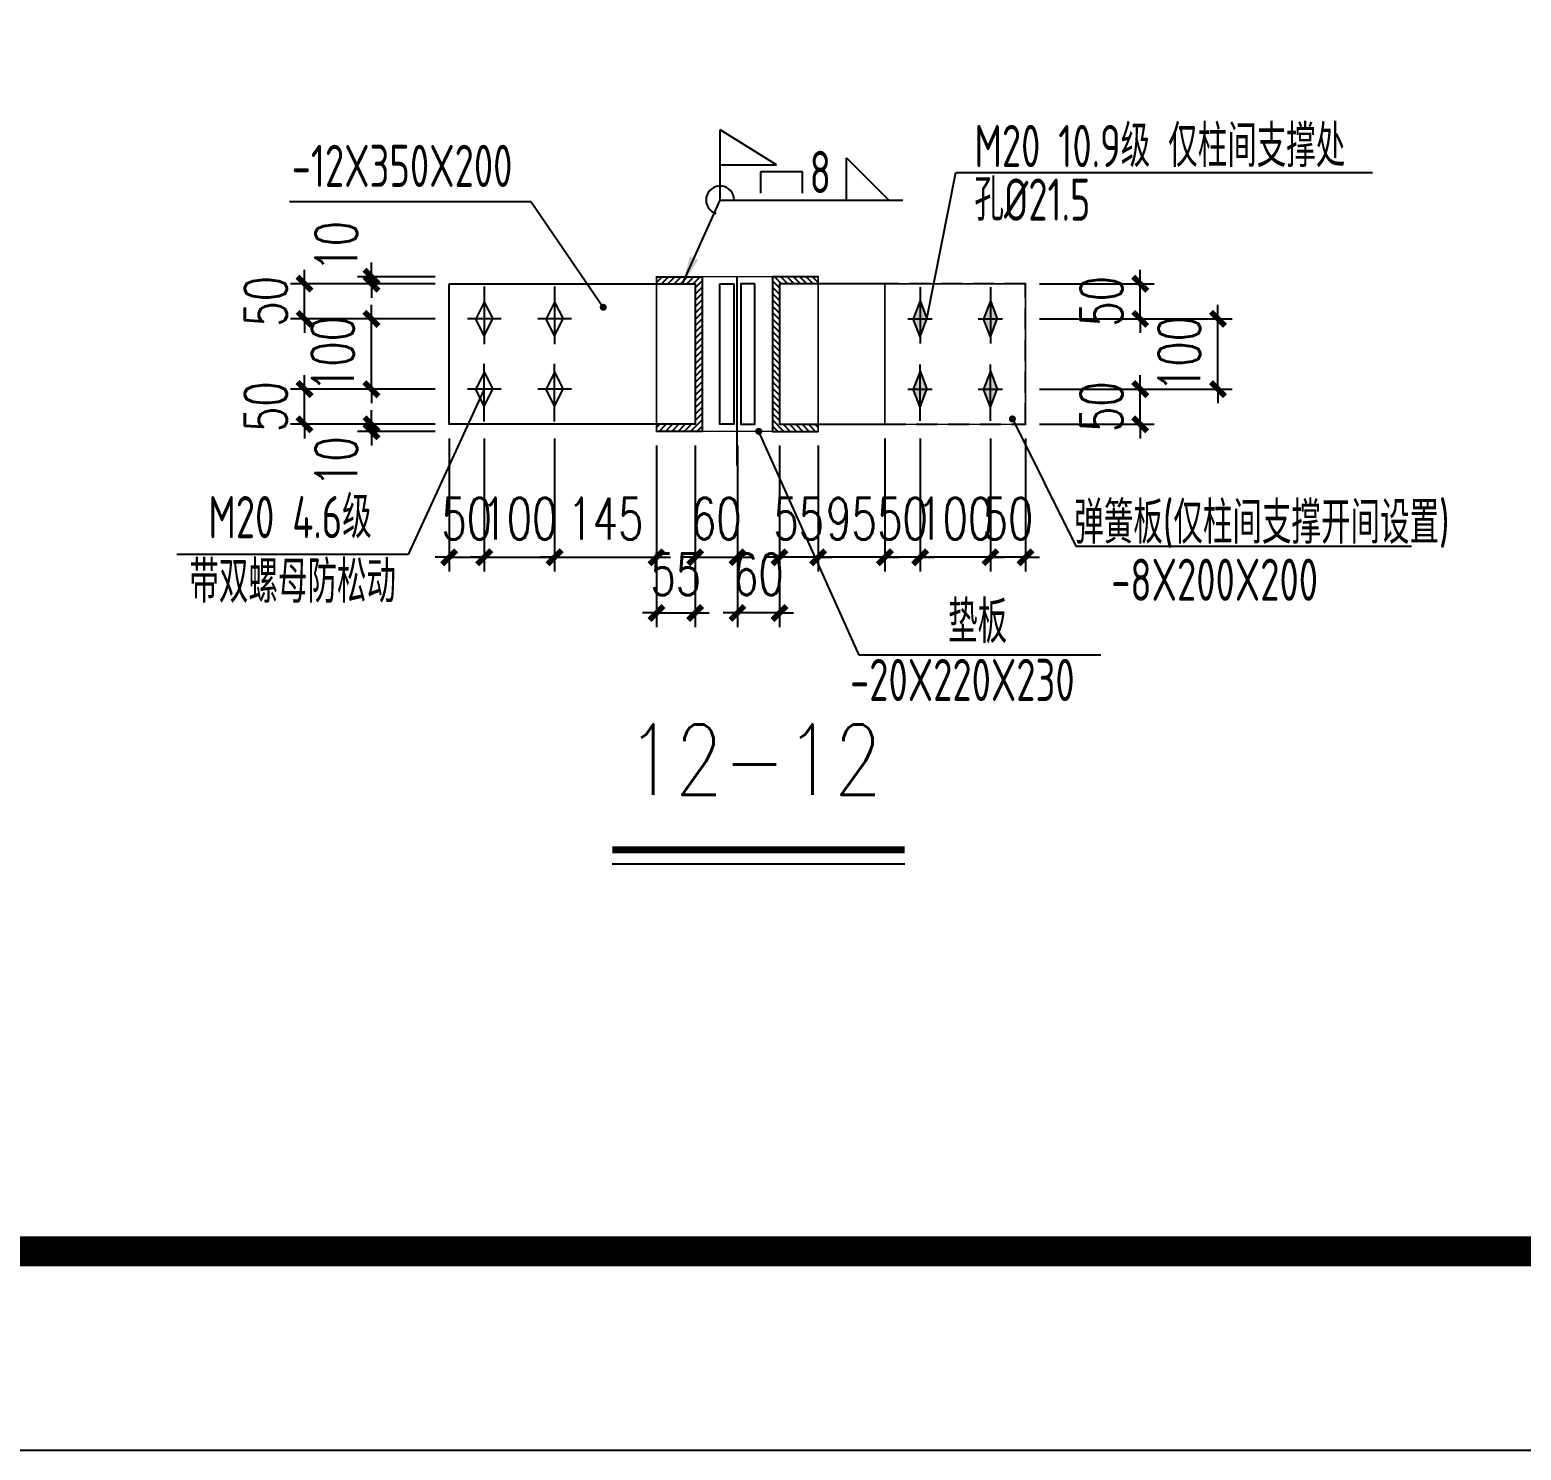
# Model space of a CAD drawing. Extents: x -33967 to 1773478, y -1022458 to -784650.
# Drawn here: x 1726597 to 1737206, y -1022458 to -1012355 of the extents above; entities that cross this region are included whole.
import ezdxf
from ezdxf.enums import TextEntityAlignment as Align

# ---------------------------------------------------------------- set-up
doc = ezdxf.new("R2010")
doc.units = 0
doc.header["$LTSCALE"] = 1000
doc.header["$MEASUREMENT"] = 0
doc.linetypes.add('DASHED', pattern=[0.75, 0.5, -0.25])
doc.linetypes.add('DOTE', pattern=[2.42, 2, -0.2, 0.02, -0.2])
for name, color, linetype in [('ADIM', 3, 'Continuous'), ('AXIS', 3, 'Continuous'), ('BOLT', 251, 'Continuous'), ('DOTE', 1, 'DOTE'), ('GL', 150, 'Continuous'), ('PUB_TEXT', 7, 'Continuous'), ('PUB_TITLE', 4, 'Continuous'), ('PZ', 202, 'Continuous'), ('TEXT', 7, 'Continuous')]:
    doc.layers.add(name, color=color, linetype=linetype)
doc.styles.add('_TCH_DIM_T3', font='SIMPLEX', dxfattribs={"width": 0.705882, "bigfont": 'GBCBIG'})
doc.styles.add('SIM-TSSC', font='simplex.shx', dxfattribs={"width": 0.8, "bigfont": 'tssdchn.shx'})
doc.styles.get("Standard").update_dxf_attribs({"font": 'gbenor.shx', "bigfont": 'gbcbig.shx'})
doc.styles.add('TSSD_Norm', font='tssdeng.shx', dxfattribs={"bigfont": 'hztxt.shx'})
doc.dimstyles.new('TCH_100_5', dxfattribs={"dimtxt": 297.5, "dimasz": 100, "dimexe": 100, "dimexo": 100, "dimgap": 126.25, "dimtad": 1, "dimdec": 0, "dimlfac": 0.2, "dimzin": 0, "dimdsep": 46, "dimtxsty": '_TCH_DIM_T3', "dimblk": 'ARCHTICK', "dimcen": 0.09, "dimclrd": 126, "dimclre": 126, "dimclrt": 7, "dimazin": 2, "dimtfac": 1, "dimtdec": 0, "dimtix": 1, "dimtmove": 2, "dimatfit": 3, "dimfxl": 1, "dimtolj": 1, "dimtzin": 0, "dimarcsym": 0})
doc.dimstyles.new('TSSD_LEADER_STYLE_200.0', dxfattribs={"dimtxt": 0.18, "dimasz": 200, "dimexe": 0.18, "dimexo": 0.0625, "dimgap": 0.09, "dimtad": 0, "dimtih": 1, "dimtoh": 1, "dimdec": 4, "dimzin": 0, "dimdsep": 46, "dimtxsty": 'Standard', "dimcen": 0.09, "dimadec": 0, "dimazin": 0, "dimtfac": 1, "dimtdec": 4, "dimtofl": 0, "dimtmove": 0, "dimatfit": 3, "dimfxl": 1, "dimtolj": 1, "dimtzin": 0, "dimarcsym": 0})

# ---------------------------------------------------------------- blocks, each defined once
blk = doc.blocks.new('_ArchTick')
at = {"color": 0, "linetype": 'ByBlock', "const_width": 0.4}
blk.add_lwpolyline([(-0.5, -0.5), (0.5, 0.5)], dxfattribs=at)
blk = doc.blocks.new('*D838')
at = {"layer": 'Defpoints', "color": 0, "transparency": 16777216}
for p in [(1732680, -1015161), (1732205, -1015211), (1732205, -1016107)]:
    blk.add_point(p, dxfattribs=at)
at = {"layer": 'GL', "color": 126, "lineweight": -2, "transparency": 16777216}
for p, q in [((1732205, -1015311), (1732205, -1016207)), ((1732680, -1015261), (1732680, -1016207)), ((1732205, -1016107), (1732105, -1016107)), ((1732680, -1016107), (1732205, -1016107)), ((1732680, -1016107), (1732780, -1016107))]:
    blk.add_line(p, q, dxfattribs=at)
at = {"layer": 'GL', "color": 126, "lineweight": -2, "transparency": 16777216, "xscale": 100, "yscale": 100, "zscale": 100}
blk.add_blockref('_ArchTick', (1732205, -1016107), dxfattribs=at)
at = {"layer": 'GL', "color": 126, "lineweight": -2, "transparency": 16777216, "xscale": 100, "yscale": 100, "zscale": 100, "rotation": 180}
blk.add_blockref('_ArchTick', (1732680, -1016107), dxfattribs=at)
at = {"layer": 'GL', "color": 7, "transparency": 16777216, "insert": (1732442, -1015832), "char_height": 297.5, "attachment_point": 5, "style": '_TCH_DIM_T3'}
blk.add_mtext('\\A1;95', dxfattribs=at)
blk = doc.blocks.new('*D839')
at = {"layer": 'Defpoints', "color": 0, "transparency": 16777216}
for p in [(1729580, -1015161), (1729830, -1015161), (1729830, -1016107)]:
    blk.add_point(p, dxfattribs=at)
at = {"layer": 'GL', "color": 126, "lineweight": -2, "transparency": 16777216}
for p, q in [((1729580, -1015261), (1729580, -1016207)), ((1729830, -1015261), (1729830, -1016207)), ((1729580, -1016107), (1729480, -1016107)), ((1729580, -1016107), (1729830, -1016107)), ((1729830, -1016107), (1729930, -1016107))]:
    blk.add_line(p, q, dxfattribs=at)
at = {"layer": 'GL', "color": 126, "lineweight": -2, "transparency": 16777216, "xscale": 100, "yscale": 100, "zscale": 100}
blk.add_blockref('_ArchTick', (1729580, -1016107), dxfattribs=at)
at = {"layer": 'GL', "color": 126, "lineweight": -2, "transparency": 16777216, "xscale": 100, "yscale": 100, "zscale": 100, "rotation": 180}
blk.add_blockref('_ArchTick', (1729830, -1016107), dxfattribs=at)
at = {"layer": 'GL', "color": 7, "transparency": 16777216, "insert": (1729705, -1015832), "char_height": 297.5, "attachment_point": 5, "style": '_TCH_DIM_T3'}
blk.add_mtext('\\A1;50', dxfattribs=at)
blk = doc.blocks.new('*D840')
at = {"layer": 'Defpoints', "color": 0, "transparency": 16777216}
for p in [(1729830, -1015161), (1730330, -1015161), (1730330, -1016107)]:
    blk.add_point(p, dxfattribs=at)
at = {"layer": 'GL', "color": 126, "lineweight": -2, "transparency": 16777216}
for p, q in [((1729830, -1015261), (1729830, -1016207)), ((1730330, -1015261), (1730330, -1016207)), ((1729830, -1016107), (1729730, -1016107)), ((1729830, -1016107), (1730330, -1016107)), ((1730330, -1016107), (1730430, -1016107))]:
    blk.add_line(p, q, dxfattribs=at)
at = {"layer": 'GL', "color": 126, "lineweight": -2, "transparency": 16777216, "xscale": 100, "yscale": 100, "zscale": 100}
blk.add_blockref('_ArchTick', (1729830, -1016107), dxfattribs=at)
at = {"layer": 'GL', "color": 126, "lineweight": -2, "transparency": 16777216, "xscale": 100, "yscale": 100, "zscale": 100, "rotation": 180}
blk.add_blockref('_ArchTick', (1730330, -1016107), dxfattribs=at)
at = {"layer": 'GL', "color": 7, "transparency": 16777216, "insert": (1730080, -1015832), "char_height": 297.5, "attachment_point": 5, "style": '_TCH_DIM_T3'}
blk.add_mtext('\\A1;100', dxfattribs=at)
blk = doc.blocks.new('*D841')
at = {"layer": 'Defpoints', "color": 0, "transparency": 16777216}
for p in [(1730330, -1015161), (1731055, -1015211), (1731055, -1016107)]:
    blk.add_point(p, dxfattribs=at)
at = {"layer": 'GL', "color": 126, "lineweight": -2, "transparency": 16777216}
for p, q in [((1730330, -1015261), (1730330, -1016207)), ((1731055, -1015311), (1731055, -1016207)), ((1730330, -1016107), (1730230, -1016107)), ((1730330, -1016107), (1731055, -1016107)), ((1731055, -1016107), (1731155, -1016107))]:
    blk.add_line(p, q, dxfattribs=at)
at = {"layer": 'GL', "color": 126, "lineweight": -2, "transparency": 16777216, "xscale": 100, "yscale": 100, "zscale": 100}
blk.add_blockref('_ArchTick', (1730330, -1016107), dxfattribs=at)
at = {"layer": 'GL', "color": 126, "lineweight": -2, "transparency": 16777216, "xscale": 100, "yscale": 100, "zscale": 100, "rotation": 180}
blk.add_blockref('_ArchTick', (1731055, -1016107), dxfattribs=at)
at = {"layer": 'GL', "color": 7, "transparency": 16777216, "insert": (1730692, -1015832), "char_height": 297.5, "attachment_point": 5, "style": '_TCH_DIM_T3'}
blk.add_mtext('\\A1;145', dxfattribs=at)
blk = doc.blocks.new('*D842')
at = {"layer": 'Defpoints', "color": 0, "transparency": 16777216}
for p in [(1731055, -1015211), (1731330, -1015211), (1731330, -1016503)]:
    blk.add_point(p, dxfattribs=at)
at = {"layer": 'GL', "color": 126, "lineweight": -2, "transparency": 16777216}
for p, q in [((1731055, -1015311), (1731055, -1016603)), ((1731330, -1015311), (1731330, -1016603)), ((1731055, -1016503), (1730955, -1016503)), ((1731055, -1016503), (1731330, -1016503)), ((1731330, -1016503), (1731430, -1016503))]:
    blk.add_line(p, q, dxfattribs=at)
at = {"layer": 'GL', "color": 126, "lineweight": -2, "transparency": 16777216, "xscale": 100, "yscale": 100, "zscale": 100}
blk.add_blockref('_ArchTick', (1731055, -1016503), dxfattribs=at)
at = {"layer": 'GL', "color": 126, "lineweight": -2, "transparency": 16777216, "xscale": 100, "yscale": 100, "zscale": 100, "rotation": 180}
blk.add_blockref('_ArchTick', (1731330, -1016503), dxfattribs=at)
at = {"layer": 'GL', "color": 7, "transparency": 16777216, "insert": (1731192, -1016228), "char_height": 297.5, "attachment_point": 5, "style": '_TCH_DIM_T3'}
blk.add_mtext('\\A1;55', dxfattribs=at)
blk = doc.blocks.new('*D843')
at = {"layer": 'Defpoints', "color": 0, "transparency": 16777216}
for p in [(1731330, -1015211), (1731630, -1015211), (1731630, -1016107)]:
    blk.add_point(p, dxfattribs=at)
at = {"layer": 'GL', "color": 126, "lineweight": -2, "transparency": 16777216}
for p, q in [((1731330, -1015311), (1731330, -1016207)), ((1731630, -1015311), (1731630, -1016207)), ((1731330, -1016107), (1731230, -1016107)), ((1731330, -1016107), (1731630, -1016107)), ((1731630, -1016107), (1731730, -1016107))]:
    blk.add_line(p, q, dxfattribs=at)
at = {"layer": 'GL', "color": 126, "lineweight": -2, "transparency": 16777216, "xscale": 100, "yscale": 100, "zscale": 100}
blk.add_blockref('_ArchTick', (1731330, -1016107), dxfattribs=at)
at = {"layer": 'GL', "color": 126, "lineweight": -2, "transparency": 16777216, "xscale": 100, "yscale": 100, "zscale": 100, "rotation": 180}
blk.add_blockref('_ArchTick', (1731630, -1016107), dxfattribs=at)
at = {"layer": 'GL', "color": 7, "transparency": 16777216, "insert": (1731480, -1015832), "char_height": 297.5, "attachment_point": 5, "style": '_TCH_DIM_T3'}
blk.add_mtext('\\A1;60', dxfattribs=at)
blk = doc.blocks.new('*D844')
at = {"layer": 'Defpoints', "color": 0, "transparency": 16777216}
for p in [(1731630, -1015211), (1731930, -1015411), (1731630, -1016503)]:
    blk.add_point(p, dxfattribs=at)
at = {"layer": 'GL', "color": 126, "lineweight": -2, "transparency": 16777216}
for p, q in [((1731630, -1015311), (1731630, -1016603)), ((1731930, -1015511), (1731930, -1016603)), ((1731630, -1016503), (1731530, -1016503)), ((1731930, -1016503), (1731630, -1016503)), ((1731930, -1016503), (1732030, -1016503))]:
    blk.add_line(p, q, dxfattribs=at)
at = {"layer": 'GL', "color": 126, "lineweight": -2, "transparency": 16777216, "xscale": 100, "yscale": 100, "zscale": 100}
blk.add_blockref('_ArchTick', (1731630, -1016503), dxfattribs=at)
at = {"layer": 'GL', "color": 126, "lineweight": -2, "transparency": 16777216, "xscale": 100, "yscale": 100, "zscale": 100, "rotation": 180}
blk.add_blockref('_ArchTick', (1731930, -1016503), dxfattribs=at)
at = {"layer": 'GL', "color": 7, "transparency": 16777216, "insert": (1731780, -1016228), "char_height": 297.5, "attachment_point": 5, "style": '_TCH_DIM_T3'}
blk.add_mtext('\\A1;60', dxfattribs=at)
blk = doc.blocks.new('*D845')
at = {"layer": 'Defpoints', "color": 0, "transparency": 16777216}
for p in [(1731930, -1015211), (1732205, -1015211), (1731930, -1016107)]:
    blk.add_point(p, dxfattribs=at)
at = {"layer": 'GL', "color": 126, "lineweight": -2, "transparency": 16777216}
for p, q in [((1731930, -1015311), (1731930, -1016207)), ((1732205, -1015311), (1732205, -1016207)), ((1731930, -1016107), (1731830, -1016107)), ((1732205, -1016107), (1731930, -1016107)), ((1732205, -1016107), (1732305, -1016107))]:
    blk.add_line(p, q, dxfattribs=at)
at = {"layer": 'GL', "color": 126, "lineweight": -2, "transparency": 16777216, "xscale": 100, "yscale": 100, "zscale": 100}
blk.add_blockref('_ArchTick', (1731930, -1016107), dxfattribs=at)
at = {"layer": 'GL', "color": 126, "lineweight": -2, "transparency": 16777216, "xscale": 100, "yscale": 100, "zscale": 100, "rotation": 180}
blk.add_blockref('_ArchTick', (1732205, -1016107), dxfattribs=at)
at = {"layer": 'GL', "color": 7, "transparency": 16777216, "insert": (1732067, -1015832), "char_height": 297.5, "attachment_point": 5, "style": '_TCH_DIM_T3'}
blk.add_mtext('\\A1;55', dxfattribs=at)
blk = doc.blocks.new('*D846')
at = {"layer": 'Defpoints', "color": 0, "transparency": 16777216}
for p in [(1732680, -1015161), (1732930, -1015161), (1732680, -1016107)]:
    blk.add_point(p, dxfattribs=at)
at = {"layer": 'GL', "color": 126, "lineweight": -2, "transparency": 16777216}
for p, q in [((1732680, -1015261), (1732680, -1016207)), ((1732930, -1015261), (1732930, -1016207)), ((1732680, -1016107), (1732580, -1016107)), ((1732930, -1016107), (1732680, -1016107)), ((1732930, -1016107), (1733030, -1016107))]:
    blk.add_line(p, q, dxfattribs=at)
at = {"layer": 'GL', "color": 126, "lineweight": -2, "transparency": 16777216, "xscale": 100, "yscale": 100, "zscale": 100}
blk.add_blockref('_ArchTick', (1732680, -1016107), dxfattribs=at)
at = {"layer": 'GL', "color": 126, "lineweight": -2, "transparency": 16777216, "xscale": 100, "yscale": 100, "zscale": 100, "rotation": 180}
blk.add_blockref('_ArchTick', (1732930, -1016107), dxfattribs=at)
at = {"layer": 'GL', "color": 7, "transparency": 16777216, "insert": (1732805, -1015832), "char_height": 297.5, "attachment_point": 5, "style": '_TCH_DIM_T3'}
blk.add_mtext('\\A1;50', dxfattribs=at)
blk = doc.blocks.new('*D847')
at = {"layer": 'Defpoints', "color": 0, "transparency": 16777216}
for p in [(1732930, -1015161), (1733430, -1015161), (1732930, -1016107)]:
    blk.add_point(p, dxfattribs=at)
at = {"layer": 'GL', "color": 126, "lineweight": -2, "transparency": 16777216}
for p, q in [((1732930, -1015261), (1732930, -1016207)), ((1733430, -1015261), (1733430, -1016207)), ((1732930, -1016107), (1732830, -1016107)), ((1733430, -1016107), (1732930, -1016107)), ((1733430, -1016107), (1733530, -1016107))]:
    blk.add_line(p, q, dxfattribs=at)
at = {"layer": 'GL', "color": 126, "lineweight": -2, "transparency": 16777216, "xscale": 100, "yscale": 100, "zscale": 100}
blk.add_blockref('_ArchTick', (1732930, -1016107), dxfattribs=at)
at = {"layer": 'GL', "color": 126, "lineweight": -2, "transparency": 16777216, "xscale": 100, "yscale": 100, "zscale": 100, "rotation": 180}
blk.add_blockref('_ArchTick', (1733430, -1016107), dxfattribs=at)
at = {"layer": 'GL', "color": 7, "transparency": 16777216, "insert": (1733180, -1015832), "char_height": 297.5, "attachment_point": 5, "style": '_TCH_DIM_T3'}
blk.add_mtext('\\A1;100', dxfattribs=at)
blk = doc.blocks.new('*D848')
at = {"layer": 'Defpoints', "color": 0, "transparency": 16777216}
for p in [(1733430, -1015161), (1733680, -1015161), (1733430, -1016107)]:
    blk.add_point(p, dxfattribs=at)
at = {"layer": 'GL', "color": 126, "lineweight": -2, "transparency": 16777216}
for p, q in [((1733430, -1015261), (1733430, -1016207)), ((1733680, -1015261), (1733680, -1016207)), ((1733430, -1016107), (1733330, -1016107)), ((1733680, -1016107), (1733430, -1016107)), ((1733680, -1016107), (1733780, -1016107))]:
    blk.add_line(p, q, dxfattribs=at)
at = {"layer": 'GL', "color": 126, "lineweight": -2, "transparency": 16777216, "xscale": 100, "yscale": 100, "zscale": 100}
blk.add_blockref('_ArchTick', (1733430, -1016107), dxfattribs=at)
at = {"layer": 'GL', "color": 126, "lineweight": -2, "transparency": 16777216, "xscale": 100, "yscale": 100, "zscale": 100, "rotation": 180}
blk.add_blockref('_ArchTick', (1733680, -1016107), dxfattribs=at)
at = {"layer": 'GL', "color": 7, "transparency": 16777216, "insert": (1733555, -1015832), "char_height": 297.5, "attachment_point": 5, "style": '_TCH_DIM_T3'}
blk.add_mtext('\\A1;50', dxfattribs=at)
blk = doc.blocks.new('*D849')
at = {"layer": 'Defpoints', "color": 0, "transparency": 16777216}
for p in [(1729027, -1014111), (1729580, -1014111), (1729580, -1014161)]:
    blk.add_point(p, dxfattribs=at)
at = {"layer": 'GL', "color": 126, "lineweight": -2, "transparency": 16777216}
for p, q in [((1729027, -1014111), (1729027, -1014011)), ((1729480, -1014111), (1728927, -1014111)), ((1729027, -1014161), (1729027, -1014111)), ((1729480, -1014161), (1728927, -1014161)), ((1729027, -1014161), (1729027, -1014261))]:
    blk.add_line(p, q, dxfattribs=at)
at = {"layer": 'GL', "color": 126, "lineweight": -2, "transparency": 16777216, "xscale": 100, "yscale": 100, "zscale": 100}
for p, rotation in [((1729027, -1014111), 270), ((1729027, -1014161), 90)]:
    blk.add_blockref('_ArchTick', p, dxfattribs=dict(at, rotation=rotation))
at = {"layer": 'GL', "color": 7, "transparency": 16777216, "insert": (1728777, -1013895), "char_height": 297.5, "attachment_point": 5, "rotation": 90, "style": '_TCH_DIM_T3'}
blk.add_mtext('\\A1;10', dxfattribs=at)
blk = doc.blocks.new('*D850')
at = {"layer": 'Defpoints', "color": 0, "transparency": 16777216}
for p in [(1728551, -1014911), (1729580, -1014911), (1729580, -1015161)]:
    blk.add_point(p, dxfattribs=at)
at = {"layer": 'GL', "color": 126, "lineweight": -2, "transparency": 16777216}
for p, q in [((1728551, -1014911), (1728551, -1014811)), ((1729480, -1014911), (1728451, -1014911)), ((1728551, -1015161), (1728551, -1014911)), ((1729480, -1015161), (1728451, -1015161)), ((1728551, -1015161), (1728551, -1015261))]:
    blk.add_line(p, q, dxfattribs=at)
at = {"layer": 'GL', "color": 126, "lineweight": -2, "transparency": 16777216, "xscale": 100, "yscale": 100, "zscale": 100}
for p, rotation in [((1728551, -1014911), 270), ((1728551, -1015161), 90)]:
    blk.add_blockref('_ArchTick', p, dxfattribs=dict(at, rotation=rotation))
at = {"layer": 'GL', "color": 7, "transparency": 16777216, "insert": (1728276, -1015036), "char_height": 297.5, "attachment_point": 5, "rotation": 90, "style": '_TCH_DIM_T3'}
blk.add_mtext('\\A1;50', dxfattribs=at)
blk = doc.blocks.new('*D851')
at = {"layer": 'Defpoints', "color": 0, "transparency": 16777216}
for p in [(1729027, -1014411), (1729580, -1014411), (1729580, -1014911)]:
    blk.add_point(p, dxfattribs=at)
at = {"layer": 'GL', "color": 126, "lineweight": -2, "transparency": 16777216}
for p, q in [((1729027, -1014411), (1729027, -1014311)), ((1729480, -1014411), (1728927, -1014411)), ((1729027, -1014911), (1729027, -1014411)), ((1729480, -1014911), (1728927, -1014911)), ((1729027, -1014911), (1729027, -1015011))]:
    blk.add_line(p, q, dxfattribs=at)
at = {"layer": 'GL', "color": 126, "lineweight": -2, "transparency": 16777216, "xscale": 100, "yscale": 100, "zscale": 100}
for p, rotation in [((1729027, -1014411), 270), ((1729027, -1014911), 90)]:
    blk.add_blockref('_ArchTick', p, dxfattribs=dict(at, rotation=rotation))
at = {"layer": 'GL', "color": 7, "transparency": 16777216, "insert": (1728752, -1014661), "char_height": 297.5, "attachment_point": 5, "rotation": 90, "style": '_TCH_DIM_T3'}
blk.add_mtext('\\A1;100', dxfattribs=at)
blk = doc.blocks.new('*D852')
at = {"layer": 'Defpoints', "color": 0, "transparency": 16777216}
for p in [(1728551, -1014161), (1729580, -1014161), (1729580, -1014411)]:
    blk.add_point(p, dxfattribs=at)
at = {"layer": 'GL', "color": 126, "lineweight": -2, "transparency": 16777216}
for p, q in [((1728551, -1014161), (1728551, -1014061)), ((1729480, -1014161), (1728451, -1014161)), ((1728551, -1014411), (1728551, -1014161)), ((1729480, -1014411), (1728451, -1014411)), ((1728551, -1014411), (1728551, -1014511))]:
    blk.add_line(p, q, dxfattribs=at)
at = {"layer": 'GL', "color": 126, "lineweight": -2, "transparency": 16777216, "xscale": 100, "yscale": 100, "zscale": 100}
for p, rotation in [((1728551, -1014161), 270), ((1728551, -1014411), 90)]:
    blk.add_blockref('_ArchTick', p, dxfattribs=dict(at, rotation=rotation))
at = {"layer": 'GL', "color": 7, "transparency": 16777216, "insert": (1728276, -1014286), "char_height": 297.5, "attachment_point": 5, "rotation": 90, "style": '_TCH_DIM_T3'}
blk.add_mtext('\\A1;50', dxfattribs=at)
blk = doc.blocks.new('*D853')
at = {"layer": 'Defpoints', "color": 0, "transparency": 16777216}
for p in [(1733680, -1014161), (1734496, -1014161), (1733680, -1014411)]:
    blk.add_point(p, dxfattribs=at)
at = {"layer": 'GL', "color": 126, "lineweight": -2, "transparency": 16777216}
for p, q in [((1734496, -1014161), (1734496, -1014061)), ((1733780, -1014161), (1734596, -1014161)), ((1734496, -1014411), (1734496, -1014161)), ((1733780, -1014411), (1734596, -1014411)), ((1734496, -1014411), (1734496, -1014511))]:
    blk.add_line(p, q, dxfattribs=at)
at = {"layer": 'GL', "color": 126, "lineweight": -2, "transparency": 16777216, "xscale": 100, "yscale": 100, "zscale": 100}
for p, rotation in [((1734496, -1014161), 270), ((1734496, -1014411), 90)]:
    blk.add_blockref('_ArchTick', p, dxfattribs=dict(at, rotation=rotation))
at = {"layer": 'GL', "color": 7, "transparency": 16777216, "insert": (1734221, -1014286), "char_height": 297.5, "attachment_point": 5, "rotation": 90, "style": '_TCH_DIM_T3'}
blk.add_mtext('\\A1;50', dxfattribs=at)
blk = doc.blocks.new('*D854')
at = {"layer": 'Defpoints', "color": 0, "transparency": 16777216}
for p in [(1733680, -1014411), (1735049, -1014411), (1733680, -1014911)]:
    blk.add_point(p, dxfattribs=at)
at = {"layer": 'GL', "color": 126, "lineweight": -2, "transparency": 16777216}
for p, q in [((1735049, -1014411), (1735049, -1014311)), ((1733780, -1014411), (1735149, -1014411)), ((1735049, -1014911), (1735049, -1014411)), ((1733780, -1014911), (1735149, -1014911)), ((1735049, -1014911), (1735049, -1015011))]:
    blk.add_line(p, q, dxfattribs=at)
at = {"layer": 'GL', "color": 126, "lineweight": -2, "transparency": 16777216, "xscale": 100, "yscale": 100, "zscale": 100}
for p, rotation in [((1735049, -1014411), 270), ((1735049, -1014911), 90)]:
    blk.add_blockref('_ArchTick', p, dxfattribs=dict(at, rotation=rotation))
at = {"layer": 'GL', "color": 7, "transparency": 16777216, "insert": (1734774, -1014661), "char_height": 297.5, "attachment_point": 5, "rotation": 90, "style": '_TCH_DIM_T3'}
blk.add_mtext('\\A1;100', dxfattribs=at)
blk = doc.blocks.new('*D855')
at = {"layer": 'Defpoints', "color": 0, "transparency": 16777216}
for p in [(1733680, -1014911), (1734496, -1014911), (1733680, -1015161)]:
    blk.add_point(p, dxfattribs=at)
at = {"layer": 'GL', "color": 126, "lineweight": -2, "transparency": 16777216}
for p, q in [((1734496, -1014911), (1734496, -1014811)), ((1733780, -1014911), (1734596, -1014911)), ((1734496, -1015161), (1734496, -1014911)), ((1733780, -1015161), (1734596, -1015161)), ((1734496, -1015161), (1734496, -1015261))]:
    blk.add_line(p, q, dxfattribs=at)
at = {"layer": 'GL', "color": 126, "lineweight": -2, "transparency": 16777216, "xscale": 100, "yscale": 100, "zscale": 100}
for p, rotation in [((1734496, -1014911), 270), ((1734496, -1015161), 90)]:
    blk.add_blockref('_ArchTick', p, dxfattribs=dict(at, rotation=rotation))
at = {"layer": 'GL', "color": 7, "transparency": 16777216, "insert": (1734221, -1015036), "char_height": 297.5, "attachment_point": 5, "rotation": 90, "style": '_TCH_DIM_T3'}
blk.add_mtext('\\A1;50', dxfattribs=at)
blk = doc.blocks.new('_WELD001')
at = {"linetype": 'ByBlock'}
h = blk.add_hatch(color=0, dxfattribs=at)
h.paths.add_polyline_path([(0.8, 0.5), (0, 1), (0, 0.5)], flags=16)
edge = h.paths.add_edge_path()
edge.add_line((0.8, 0.5), (0, 1))
edge.add_line((0, 0.5), (0.8, 0.5))
edge.add_line((0, 0), (0, 1))
at = {"color": 0, "linetype": 'ByBlock'}
for p, q in [((0, 0), (0, 1)), ((0.8, 0.5), (0, 1)), ((0, 0.5), (0.8, 0.5))]:
    blk.add_line(p, q, dxfattribs=at)
blk = doc.blocks.new('_WELD004')
at = {"color": 0, "linetype": 'ByBlock'}
for p, q in [((0, 1), (1, 0)), ((0, 0), (0, 1))]:
    blk.add_line(p, q, dxfattribs=at)
blk = doc.blocks.new('_WELD0013')
at = {"color": 0, "linetype": 'ByBlock'}
for p, q in [((0.5, 1), (0, 1)), ((0.5, 0), (0.5, 1)), ((0, 0), (0.5, 0))]:
    blk.add_line(p, q, dxfattribs=at)
blk = doc.blocks.new('*D857')
at = {"layer": 'Defpoints', "color": 0, "transparency": 16777216}
for p in [(1729580, -1015161), (1729027, -1015211), (1729580, -1015211)]:
    blk.add_point(p, dxfattribs=at)
at = {"layer": 'GL', "color": 126, "lineweight": -2, "transparency": 16777216}
for p, q in [((1729027, -1015161), (1729027, -1015061)), ((1729480, -1015161), (1728927, -1015161)), ((1729027, -1015161), (1729027, -1015211)), ((1729480, -1015211), (1728927, -1015211)), ((1729027, -1015211), (1729027, -1015311))]:
    blk.add_line(p, q, dxfattribs=at)
at = {"layer": 'GL', "color": 126, "lineweight": -2, "transparency": 16777216, "xscale": 100, "yscale": 100, "zscale": 100}
for p, rotation in [((1729027, -1015161), 270), ((1729027, -1015211), 90)]:
    blk.add_blockref('_ArchTick', p, dxfattribs=dict(at, rotation=rotation))
at = {"layer": 'GL', "color": 7, "transparency": 16777216, "insert": (1728777, -1015427), "char_height": 297.5, "attachment_point": 5, "rotation": 90, "style": '_TCH_DIM_T3'}
blk.add_mtext('\\A1;10', dxfattribs=at)

msp = doc.modelspace()

# ---------------------------------------------------------------- hatches: boundary and pattern name
h = msp.add_hatch(color=256)
h.paths.add_polyline_path([(1732880.3, -1014411.1), (1732929.7, -1014411.1), (1732929.7, -1014283.3)])
h.paths.add_polyline_path([(1732929.7, -1014283.3), (1732929.7, -1014411.1), (1732979.1, -1014411.1)])
h.paths.add_polyline_path([(1732979.1, -1014411.1), (1732929.7, -1014411.1), (1732929.7, -1014538.9)])
h.paths.add_polyline_path([(1732929.7, -1014411.1), (1732880.3, -1014411.1), (1732929.7, -1014538.9)])
h = msp.add_hatch(color=256)
h.paths.add_polyline_path([(1733380.3, -1014411.1), (1733429.7, -1014411.1), (1733429.7, -1014283.3)])
h.paths.add_polyline_path([(1733429.7, -1014283.3), (1733429.7, -1014411.1), (1733479.1, -1014411.1)])
h.paths.add_polyline_path([(1733479.1, -1014411.1), (1733429.7, -1014411.1), (1733429.7, -1014538.9)])
h.paths.add_polyline_path([(1733429.7, -1014411.1), (1733380.3, -1014411.1), (1733429.7, -1014538.9)])
h = msp.add_hatch(color=256)
h.paths.add_polyline_path([(1732880.3, -1014911.1), (1732929.7, -1014911.1), (1732929.7, -1015038.9)])
h.paths.add_polyline_path([(1732929.7, -1015038.9), (1732929.7, -1014911.1), (1732979.1, -1014911.1)])
h.paths.add_polyline_path([(1732979.1, -1014911.1), (1732929.7, -1014911.1), (1732929.7, -1014783.3)])
h.paths.add_polyline_path([(1732929.7, -1014911.1), (1732880.3, -1014911.1), (1732929.7, -1014783.3)])
h = msp.add_hatch(color=256)
h.paths.add_polyline_path([(1733380.3, -1014911.1), (1733429.7, -1014911.1), (1733429.7, -1015038.9)])
h.paths.add_polyline_path([(1733429.7, -1015038.9), (1733429.7, -1014911.1), (1733479.1, -1014911.1)])
h.paths.add_polyline_path([(1733479.1, -1014911.1), (1733429.7, -1014911.1), (1733429.7, -1014783.3)])
h.paths.add_polyline_path([(1733429.7, -1014911.1), (1733380.3, -1014911.1), (1733429.7, -1014783.3)])
at = {"layer": 'BOLT'}
h = msp.add_hatch(dxfattribs=at)
h.set_pattern_fill('ANSI31', color=256, scale=10, style=0)
h.set_pattern_definition([(45, (1327308.298, -616545.168), (-22.4506403, 22.4506403), [])])
h.paths.add_polyline_path([(1731379.7, -1014111.1), (1731054.7, -1014111.1), (1731054.7, -1014161.1), (1731329.7, -1014161.1), (1731329.7, -1015161.1), (1731054.7, -1015161.1), (1731054.7, -1015211.1), (1731379.7, -1015211.1)])
h = msp.add_hatch(dxfattribs=at)
h.set_pattern_fill('ANSI31', color=256, scale=10, style=0)
h.set_pattern_definition([(135, (2135951.06, -616545.168), (22.4506403, 22.4506403), [])])
h.paths.add_polyline_path([(1731879.7, -1014111.1), (1732204.7, -1014111.1), (1732204.7, -1014161.1), (1731929.7, -1014161.1), (1731929.7, -1015161.1), (1732204.7, -1015161.1), (1732204.7, -1015211.1), (1731879.7, -1015211.1)])

# ---------------------------------------------------------------- linework, layer by layer
for p, q in [((1729829.7, -1014181.1), (1729829.7, -1014591.1)), ((1730329.7, -1014181.1), (1730329.7, -1014591.1)), ((1732929.7, -1014185.3), (1732929.7, -1014586.9)), ((1733429.7, -1014185.3), (1733429.7, -1014586.9)), ((1729829.7, -1014291.1), (1729769.7, -1014411.1)), ((1729829.7, -1014291.1), (1729889.7, -1014411.1)), ((1730329.7, -1014291.1), (1730269.7, -1014411.1)), ((1730329.7, -1014291.1), (1730389.7, -1014411.1)), ((1732929.7, -1014283.3), (1732880.3, -1014411.1)), ((1732929.7, -1014283.3), (1732979.1, -1014411.1)), ((1733429.7, -1014283.3), (1733380.3, -1014411.1)), ((1733429.7, -1014283.3), (1733479.1, -1014411.1)), ((1729949.7, -1014411.1), (1729709.7, -1014411.1)), ((1729829.7, -1014531.1), (1729769.7, -1014411.1)), ((1729829.7, -1014531.1), (1729889.7, -1014411.1)), ((1730449.7, -1014411.1), (1730209.7, -1014411.1)), ((1730329.7, -1014531.1), (1730269.7, -1014411.1)), ((1730329.7, -1014531.1), (1730389.7, -1014411.1)), ((1732842.5, -1014411.1), (1733016.9, -1014411.1)), ((1732929.7, -1014538.9), (1732880.3, -1014411.1)), ((1732929.7, -1014538.9), (1732979.1, -1014411.1)), ((1733342.5, -1014411.1), (1733516.9, -1014411.1)), ((1733429.7, -1014538.9), (1733380.3, -1014411.1)), ((1733429.7, -1014538.9), (1733479.1, -1014411.1)), ((1729829.7, -1015141.1), (1729829.7, -1014731.1)), ((1730329.7, -1015141.1), (1730329.7, -1014731.1)), ((1732929.7, -1014783.3), (1732880.3, -1014911.1)), ((1732929.7, -1015136.9), (1732929.7, -1014735.3)), ((1732929.7, -1014783.3), (1732979.1, -1014911.1)), ((1733429.7, -1014783.3), (1733380.3, -1014911.1)), ((1733429.7, -1015136.9), (1733429.7, -1014735.3)), ((1733429.7, -1014783.3), (1733479.1, -1014911.1)), ((1729829.7, -1014791.1), (1729769.7, -1014911.1)), ((1729829.7, -1014791.1), (1729889.7, -1014911.1)), ((1730329.7, -1014791.1), (1730269.7, -1014911.1)), ((1730329.7, -1014791.1), (1730389.7, -1014911.1)), ((1729949.7, -1014911.1), (1729709.7, -1014911.1)), ((1729829.7, -1015031.1), (1729769.7, -1014911.1)), ((1729829.7, -1015031.1), (1729889.7, -1014911.1)), ((1730449.7, -1014911.1), (1730209.7, -1014911.1)), ((1730329.7, -1015031.1), (1730269.7, -1014911.1)), ((1730329.7, -1015031.1), (1730389.7, -1014911.1)), ((1732842.5, -1014911.1), (1733016.9, -1014911.1)), ((1732929.7, -1015038.9), (1732880.3, -1014911.1)), ((1732929.7, -1015038.9), (1732979.1, -1014911.1)), ((1733342.5, -1014911.1), (1733516.9, -1014911.1)), ((1733429.7, -1015038.9), (1733380.3, -1014911.1)), ((1733429.7, -1015038.9), (1733479.1, -1014911.1))]:
    msp.add_line(p, q)
at = {"layer": 'ADIM', "const_width": 50}
msp.add_lwpolyline([(1730740.1, -1018188.2), (1732821.2, -1018188.2)], dxfattribs=at)
at = {"layer": 'ADIM'}
msp.add_lwpolyline([(1730740.1, -1018288.2), (1732821.2, -1018288.2)], dxfattribs=at)
at = {"layer": 'AXIS'}
for p, q in [((1732979.1, -1014411.1), (1733184.8, -1013369.2)), ((1733184.8, -1013369.2), (1736148.6, -1013369.2)), ((1730163.4, -1013577.8), (1728444.9, -1013577.8)), ((1730163.4, -1013577.8), (1730676, -1014328.6)), ((1731507.4, -1013566.2), (1732807.4, -1013566.2)), ((1729829.7, -1014911.1), (1729289.3, -1016086.6)), ((1733586.7, -1015123), (1734038.3, -1016027.1)), ((1732496.2, -1016803.6), (1731782.3, -1015211.1)), ((1734038.3, -1016027.1), (1736426.5, -1016027.1)), ((1729289.3, -1016086.6), (1727643, -1016086.6)), ((1734214.7, -1016803.6), (1732496.2, -1016803.6))]:
    msp.add_line(p, q, dxfattribs=at)
at = {"layer": 'AXIS', "const_width": 25}
for points in [[(1730663.5, -1014328.6, 1), (1730688.5, -1014328.6, 1)], [(1733574.2, -1015123, 1), (1733599.2, -1015123, 1)], [(1731769.8, -1015211.1, 1), (1731794.8, -1015211.1, 1)]]:
    msp.add_lwpolyline(points, format="xyb", close=True, dxfattribs=at)
at = {"layer": 'AXIS'}
msp.add_arc((1731507.4, -1013566.2), 100, 0, 253.93172, dxfattribs=at)
at = {"layer": 'DOTE'}
msp.add_line((1731629.7, -1015453.1), (1731629.7, -1014106.7), dxfattribs=at)
at = {"layer": 'PUB_TITLE'}
msp.add_lwpolyline([(1654677.7, -1022458.4), (1773477.7, -1022458.4), (1773477.7, -938458.4), (1654677.7, -938458.4)], close=True, dxfattribs=at)
at = {"layer": 'PUB_TITLE', "const_width": 212.1}
msp.add_lwpolyline([(1657498, -1021044.2), (1657498, -939872.6), (1771477.7, -939872.6), (1771477.7, -1021044.2)], close=True, dxfattribs=at)
at = {"layer": 'PZ', "const_width": 11.2}
for points in [[(1732204.7, -1014111.1), (1732204.7, -1015211.1), (1731054.7, -1015211.1), (1731054.7, -1014111.1)], [(1732679.7, -1014161.1), (1733679.7, -1014161.1), (1733679.7, -1015161.1), (1732679.7, -1015161.1)]]:
    msp.add_lwpolyline(points, close=True, dxfattribs=at)
at = {"layer": 'PZ'}
for points in [[(1731054.7, -1014111.9), (1731379.7, -1014111.9), (1731379.7, -1015211.1), (1731054.7, -1015211.1)], [(1732204.7, -1014111.9), (1731879.7, -1014111.9), (1731879.7, -1015211.1), (1732204.7, -1015211.1)], [(1732679.7, -1014161.1), (1731929.7, -1014161.1), (1731929.7, -1015161.1), (1732679.7, -1015161.1)]]:
    msp.add_lwpolyline(points, dxfattribs=at)
for points in [[(1729579.7, -1014161.1), (1731329.7, -1014161.1), (1731329.7, -1015161.1), (1729579.7, -1015161.1)], [(1731504.7, -1014161.1), (1731604.7, -1014161.1), (1731604.7, -1015161.1), (1731504.7, -1015161.1)], [(1731754.7, -1014161.1), (1731654.7, -1014161.1), (1731654.7, -1015161.1), (1731754.7, -1015161.1)]]:
    msp.add_lwpolyline(points, close=True, dxfattribs=at)
at = {"layer": 'PZ', "linetype": 'DASHED', "ltscale": 0.3}
for points in [[(1733679.7, -1014161.1), (1732679.7, -1014161.1)], [(1732679.7, -1015161.1), (1733679.7, -1015161.1), (1733679.7, -1014161.1)]]:
    msp.add_lwpolyline(points, dxfattribs=at)

# ---------------------------------------------------------------- block references
at = {"layer": 'AXIS'}
for name, p, xscale, yscale, zscale in [('_WELD001', (1731507.4, -1013566.2), 500, 500, 500), ('_WELD004', (1732407.4, -1013566.2), 300, 300, 300)]:
    msp.add_blockref(name, p, dxfattribs=dict(at, xscale=xscale, yscale=yscale, zscale=zscale))
at = {"layer": 'AXIS', "xscale": 300, "yscale": 300, "zscale": 300, "rotation": 90}
msp.add_blockref('_WELD0013', (1732094.3, -1013516.2), dxfattribs=at)

# ---------------------------------------------------------------- texts
at = {"layer": 'PUB_TEXT', "linetype": 'ByBlock', "transparency": 16777216, "style": 'SIM-TSSC', "width": 0.8}
msp.add_text('12-12', height=500, dxfattribs=at).set_placement((1730843.4, -1017946.2), align=Align.BOTTOM_LEFT)
at = {"layer": 'TEXT', "style": 'TSSD_Norm', "width": 0.7}
for s, p in [('M20 10.9级 仅柱间支撑处', (1733316.4, -1013331.3)), ('-12X350X200', (1728459.5, -1013472.6)), ('8', (1732144.3, -1013516.2)), ('孔%%C21.5', (1733316.4, -1013712.7)), ('M20 4.6级 ', (1727866.9, -1015971.2)), ('弹簧板(仅柱间支撑开间设置)', (1734027.2, -1016010.6)), ('带双螺母防松动', (1727731.8, -1016430.8)), ('-8X200X200', (1734289.4, -1016416.6)), ('垫板', (1733129.5, -1016716.7)), ('-20X220X230', (1732431.8, -1017129.6))]:
    msp.add_text(s, height=300, dxfattribs=at).set_placement(p)

# ---------------------------------------------------------------- dimensions: what is measured, and where the dimension line sits
at = {"layer": 'GL'}
for base, p1, p2, angle, picture, middle in [((1729027.5, -1014111.1), (1729579.7, -1014161.1), (1729579.7, -1014111.1), 90, '*D849', (1728777.5, -1013895.3)), ((1729027.5, -1015211.1), (1729579.7, -1015161.1), (1729579.7, -1015211.1), 270, '*D857', (1728777.5, -1015426.8))]:
    dim = msp.add_linear_dim(base=base, p1=p1, p2=p2, angle=angle, dimstyle='TCH_100_5', dxfattribs=at)
    dim.commit()
    dim.dimension.update_dxf_attribs({"geometry": picture, "text_midpoint": middle, "dimtype": 128})
for base, p1, p2, angle, picture, middle in [((1728551.4, -1014161.1), (1729579.7, -1014411.1), (1729579.7, -1014161.1), 90, '*D852', (1728276.4, -1014286.1)), ((1734496, -1014161.1), (1733679.7, -1014411.1), (1733679.7, -1014161.1), 90, '*D853', (1734221, -1014286.1)), ((1729027.5, -1014411.1), (1729579.7, -1014911.1), (1729579.7, -1014411.1), 90, '*D851', (1728752.5, -1014661.1)), ((1735049.3, -1014411.1), (1733679.7, -1014911.1), (1733679.7, -1014411.1), 90, '*D854', (1734774.3, -1014661.1)), ((1728551.4, -1014911.1), (1729579.7, -1015161.1), (1729579.7, -1014911.1), 90, '*D850', (1728276.4, -1015036.1)), ((1734496, -1014911.1), (1733679.7, -1015161.1), (1733679.7, -1014911.1), 90, '*D855', (1734221, -1015036.1)), ((1732204.7, -1016106.6), (1732679.7, -1015161.1), (1732204.7, -1015211.1), 180, '*D838', (1732442.2, -1015831.6)), ((1732679.7, -1016106.6), (1732929.7, -1015161.1), (1732679.7, -1015161.1), 180, '*D846', (1732804.7, -1015831.6)), ((1732929.7, -1016106.6), (1733429.7, -1015161.1), (1732929.7, -1015161.1), 180, '*D847', (1733179.7, -1015831.6)), ((1733429.7, -1016106.6), (1733679.7, -1015161.1), (1733429.7, -1015161.1), 180, '*D848', (1733554.7, -1015831.6)), ((1731629.7, -1016503.5), (1731929.7, -1015411.1), (1731629.7, -1015211.1), 180, '*D844', (1731779.7, -1016228.5)), ((1731929.7, -1016106.6), (1732204.7, -1015211.1), (1731929.7, -1015211.1), 180, '*D845', (1732067.2, -1015831.6))]:
    dim = msp.add_linear_dim(base=base, p1=p1, p2=p2, angle=angle, dimstyle='TCH_100_5', dxfattribs=at)
    dim.commit()
    dim.dimension.update_dxf_attribs({"geometry": picture, "text_midpoint": middle})
for base, p1, p2, picture, middle in [((1729829.7, -1016106.6), (1729579.7, -1015161.1), (1729829.7, -1015161.1), '*D839', (1729704.7, -1015831.6)), ((1730329.7, -1016106.6), (1729829.7, -1015161.1), (1730329.7, -1015161.1), '*D840', (1730079.7, -1015831.6)), ((1731054.7, -1016106.6), (1730329.7, -1015161.1), (1731054.7, -1015211.1), '*D841', (1730692.2, -1015831.6)), ((1731329.7, -1016503.5), (1731054.7, -1015211.1), (1731329.7, -1015211.1), '*D842', (1731192.2, -1016228.5)), ((1731629.7, -1016106.6), (1731329.7, -1015211.1), (1731629.7, -1015211.1), '*D843', (1731479.7, -1015831.6))]:
    dim = msp.add_linear_dim(base=base, p1=p1, p2=p2, dimstyle='TCH_100_5', dxfattribs=at)
    dim.commit()
    dim.dimension.update_dxf_attribs({"geometry": picture, "text_midpoint": middle})

# ---------------------------------------------------------------- leaders
at = {"layer": 'AXIS'}
msp.add_leader([(1731240.6, -1014161.1), (1731507.4, -1013566.2)], dimstyle='TSSD_LEADER_STYLE_200.0', dxfattribs=at)

doc.saveas('drawing.dxf')
